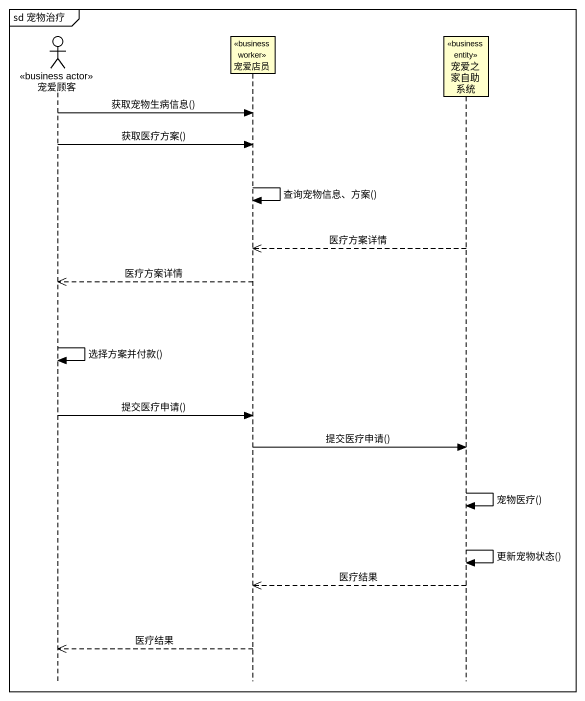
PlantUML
@startuml
mainframe sd 宠物治疗
hide footbox
actor 宠爱顾客 <<business actor>>
participant 宠爱店员 <<business worker>>
participant 宠爱之家自助系统 <<business entity>>

宠爱顾客 -> 宠爱店员 : 获取宠物生病信息()
宠爱顾客 -> 宠爱店员 : 获取医疗方案()
宠爱店员 -> 宠爱店员 : 查询宠物信息、方案()
宠爱之家自助系统 -->> 宠爱店员 : 医疗方案详情
宠爱店员 -->> 宠爱顾客 : 医疗方案详情
宠爱顾客 -> 宠爱顾客 : 选择方案并付款()
宠爱顾客 -> 宠爱店员 : 提交医疗申请()
宠爱店员 -> 宠爱之家自助系统 : 提交医疗申请()
宠爱之家自助系统 -> 宠爱之家自助系统 : 宠物医疗()
宠爱之家自助系统 -> 宠爱之家自助系统 : 更新宠物状态()
宠爱之家自助系统 -->> 宠爱店员 : 医疗结果
宠爱店员 -->> 宠爱顾客 : 医疗结果
@enduml
